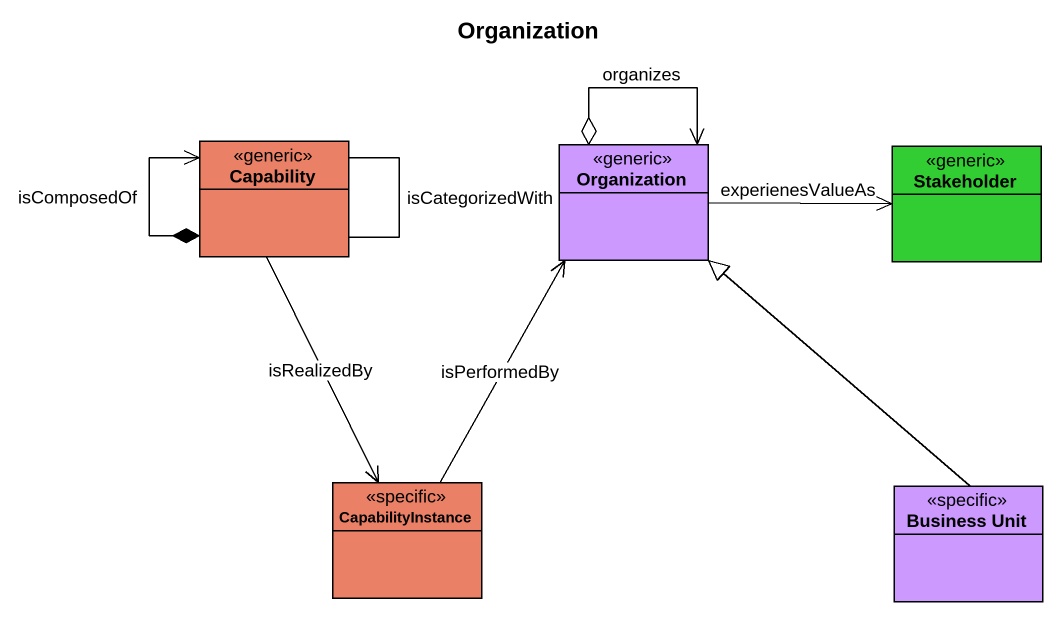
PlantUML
@startuml
title Organization
hide circle
hide empty members
class Capability <<generic>> #EA8066
class Organization <<generic>> #CC99FF
class Stakeholder <<generic>> #32CD32
class CapabilityInstance <<specific>> #EA8066
class "Business Unit" as Business_Unit <<specific>> #CC99FF
Capability -- Capability : isCategorizedWith
Capability <--* Capability : isComposedOf
Organization <--o Organization : organizes
Stakeholder <-left- Organization : experienesValueAs
CapabilityInstance <-up- Capability : isRealizedBy
CapabilityInstance -up-> Organization : isPerformedBy
Business_Unit -up-|> Organization
@enduml
